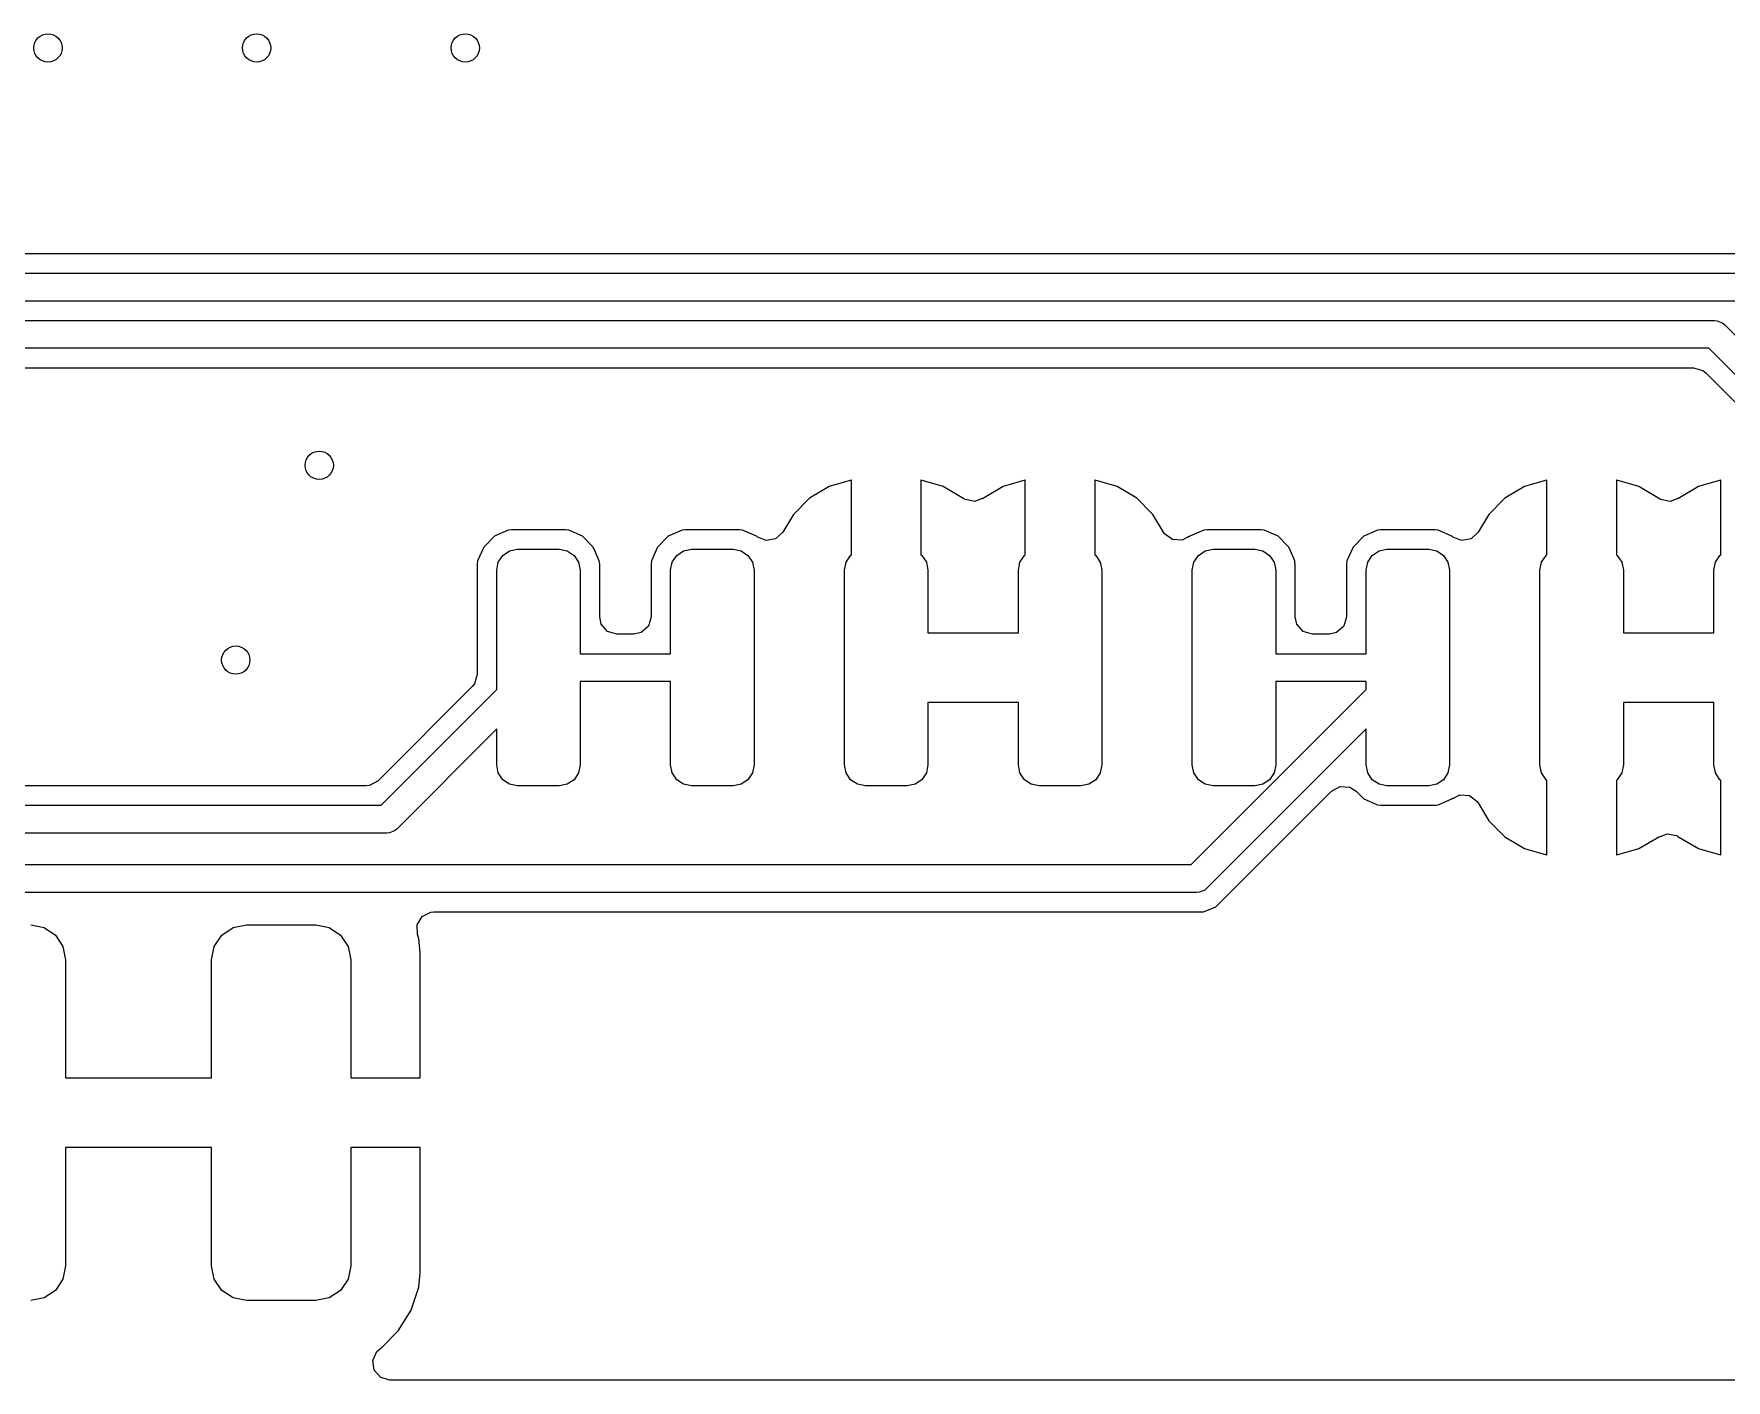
# Model space of a CAD drawing. Header units: inches. Extents: x 5.14 to 7.42, y -4.57 to -3.18.
# Drawn here: x 6.4148 to 6.8938, y -4.5657 to -4.1846 of the extents above; entities that cross this region are included whole.
import ezdxf

# ---------------------------------------------------------------- set-up
doc = ezdxf.new("R2010")
doc.units = ezdxf.units.IN
doc.header["$MEASUREMENT"] = 0
doc.layers.add('F.Cu', color=13, linetype='CONTINUOUS', true_color=0xc83434)

msp = doc.modelspace()

# ---------------------------------------------------------------- linework, layer by layer
at = {"layer": 'F.Cu', "linetype": 'CONTINUOUS'}
for p, q in [((6.92823, -4.24687), (6.30759, -4.24687)), ((6.30328, -4.25239), (6.92635, -4.25239)), ((6.92472, -4.26027), (6.30165, -4.26027)), ((6.29769, -4.26577), (6.89051, -4.26577)), ((6.89051, -4.26577), (6.89128, -4.26584)), ((6.89128, -4.26584), (6.8927, -4.26643)), ((6.8927, -4.26643), (6.8933, -4.26692)), ((6.8933, -4.26692), (6.95412, -4.32775)), ((6.88888, -4.27364), (6.29606, -4.27364)), ((6.94577, -4.33053), (6.88888, -4.27364)), ((6.29795, -4.27916), (6.88457, -4.27916)), ((6.88457, -4.27916), (6.88721, -4.27994)), ((6.88721, -4.27994), (6.88802, -4.28059)), ((6.88802, -4.28059), (6.91171, -4.30428)), ((6.63991, -4.31276), (6.63435, -4.31606)), ((6.64612, -4.31096), (6.63991, -4.31276)), ((6.63991, -4.31276), (6.63991, -4.31276)), ((6.64622, -4.31095), (6.64612, -4.31096)), ((6.64622, -4.3321), (6.64622, -4.31095)), ((6.666, -4.31096), (6.66591, -4.31095)), ((6.66591, -4.31095), (6.66591, -4.3321)), ((6.67221, -4.31276), (6.666, -4.31096)), ((6.666, -4.31096), (6.666, -4.31096)), ((6.67804, -4.31621), (6.67221, -4.31276)), ((6.67221, -4.31276), (6.67221, -4.31276)), ((6.68913, -4.31276), (6.6833, -4.31621)), ((6.69533, -4.31096), (6.68913, -4.31276)), ((6.68913, -4.31276), (6.68913, -4.31276)), ((6.69543, -4.31095), (6.69533, -4.31096)), ((6.69543, -4.3321), (6.69543, -4.31095)), ((6.71522, -4.31096), (6.71512, -4.31095)), ((6.71512, -4.31095), (6.71512, -4.3321)), ((6.72143, -4.31276), (6.71522, -4.31096)), ((6.71522, -4.31096), (6.71522, -4.31096)), ((6.72699, -4.31606), (6.72143, -4.31276)), ((6.72143, -4.31276), (6.72143, -4.31276)), ((6.83676, -4.31276), (6.8312, -4.31606)), ((6.84297, -4.31096), (6.83676, -4.31276)), ((6.83676, -4.31276), (6.83676, -4.31276)), ((6.84307, -4.31095), (6.84297, -4.31096)), ((6.84307, -4.3321), (6.84307, -4.31095)), ((6.86285, -4.31096), (6.86276, -4.31095)), ((6.86276, -4.31095), (6.86276, -4.3321)), ((6.86906, -4.31276), (6.86285, -4.31096)), ((6.86285, -4.31096), (6.86285, -4.31096)), ((6.87489, -4.31621), (6.86906, -4.31276)), ((6.86906, -4.31276), (6.86906, -4.31276)), ((6.88598, -4.31276), (6.88015, -4.31621)), ((6.89219, -4.31096), (6.88598, -4.31276)), ((6.88598, -4.31276), (6.88598, -4.31276)), ((6.89228, -4.31095), (6.89219, -4.31096)), ((6.89228, -4.3321), (6.89228, -4.31095)), ((6.63435, -4.31606), (6.62978, -4.32063)), ((6.63435, -4.31606), (6.63435, -4.31606)), ((6.6784, -4.31644), (6.67804, -4.31621)), ((6.6811, -4.31698), (6.6784, -4.31644)), ((6.68325, -4.31614), (6.6811, -4.31698)), ((6.6833, -4.31621), (6.68325, -4.31614)), ((6.73156, -4.32063), (6.72699, -4.31606)), ((6.72699, -4.31606), (6.72699, -4.31606)), ((6.8312, -4.31606), (6.82663, -4.32063)), ((6.8312, -4.31606), (6.8312, -4.31606)), ((6.87525, -4.31644), (6.87489, -4.31621)), ((6.87795, -4.31698), (6.87525, -4.31644)), ((6.8801, -4.31614), (6.87795, -4.31698)), ((6.88015, -4.31621), (6.8801, -4.31614)), ((6.54907, -4.32512), (6.54516, -4.32685)), ((6.55003, -4.32501), (6.54907, -4.32512)), ((6.54907, -4.32512), (6.54907, -4.32512)), ((6.56525, -4.32501), (6.55003, -4.32501)), ((6.55003, -4.32501), (6.55003, -4.32501)), ((6.5662, -4.32512), (6.56525, -4.32501)), ((6.57011, -4.32685), (6.5662, -4.32512)), ((6.59828, -4.32512), (6.59438, -4.32685)), ((6.59924, -4.32501), (6.59828, -4.32512)), ((6.59828, -4.32512), (6.59828, -4.32512)), ((6.61446, -4.32501), (6.59924, -4.32501)), ((6.59924, -4.32501), (6.59924, -4.32501)), ((6.61542, -4.32512), (6.61446, -4.32501)), ((6.61932, -4.32685), (6.61542, -4.32512)), ((6.62978, -4.32063), (6.62678, -4.32569)), ((6.62978, -4.32063), (6.62978, -4.32063)), ((6.73455, -4.32569), (6.73156, -4.32063)), ((6.73156, -4.32063), (6.73156, -4.32063)), ((6.74592, -4.32512), (6.74201, -4.32685)), ((6.74688, -4.32501), (6.74592, -4.32512)), ((6.74592, -4.32512), (6.74592, -4.32512)), ((6.7621, -4.32501), (6.74688, -4.32501)), ((6.74688, -4.32501), (6.74688, -4.32501)), ((6.76305, -4.32512), (6.7621, -4.32501)), ((6.76696, -4.32685), (6.76305, -4.32512)), ((6.79513, -4.32512), (6.79123, -4.32685)), ((6.79609, -4.32501), (6.79513, -4.32512)), ((6.79513, -4.32512), (6.79513, -4.32512)), ((6.81131, -4.32501), (6.79609, -4.32501)), ((6.79609, -4.32501), (6.79609, -4.32501)), ((6.81227, -4.32512), (6.81131, -4.32501)), ((6.81617, -4.32685), (6.81227, -4.32512)), ((6.82663, -4.32063), (6.82363, -4.32569)), ((6.82663, -4.32063), (6.82663, -4.32063)), ((6.54214, -4.32987), (6.54042, -4.33378)), ((6.54516, -4.32685), (6.54214, -4.32987)), ((6.54214, -4.32987), (6.54214, -4.32987)), ((6.54516, -4.32685), (6.54516, -4.32685)), ((6.57313, -4.32987), (6.57011, -4.32685)), ((6.57011, -4.32685), (6.57011, -4.32685)), ((6.57011, -4.32685), (6.57011, -4.32685)), ((6.57363, -4.33099), (6.57313, -4.32987)), ((6.59136, -4.32987), (6.58963, -4.33378)), ((6.59438, -4.32685), (6.59136, -4.32987)), ((6.59136, -4.32987), (6.59136, -4.32987)), ((6.59438, -4.32685), (6.59438, -4.32685)), ((6.61942, -4.32691), (6.61932, -4.32685)), ((6.61932, -4.32685), (6.61932, -4.32685)), ((6.61932, -4.32685), (6.61932, -4.32685)), ((6.61952, -4.32701), (6.61942, -4.32691)), ((6.61961, -4.32704), (6.61952, -4.32701)), ((6.6197, -4.3271), (6.61961, -4.32704)), ((6.61971, -4.32708), (6.6197, -4.3271)), ((6.62207, -4.32806), (6.61971, -4.32708)), ((6.62477, -4.32756), (6.62207, -4.32806)), ((6.62678, -4.32569), (6.62477, -4.32756)), ((6.73485, -4.32613), (6.73455, -4.32569)), ((6.73705, -4.32778), (6.73485, -4.32613)), ((6.73979, -4.32797), (6.73705, -4.32778)), ((6.74157, -4.327), (6.73979, -4.32797)), ((6.74164, -4.3271), (6.74157, -4.327)), ((6.74201, -4.32685), (6.74164, -4.3271)), ((6.76998, -4.32987), (6.76696, -4.32685)), ((6.76696, -4.32685), (6.76696, -4.32685)), ((6.76696, -4.32685), (6.76696, -4.32685)), ((6.77048, -4.33099), (6.76998, -4.32987)), ((6.78821, -4.32987), (6.78648, -4.33378)), ((6.79123, -4.32685), (6.78821, -4.32987)), ((6.78821, -4.32987), (6.78821, -4.32987)), ((6.79123, -4.32685), (6.79123, -4.32685)), ((6.81618, -4.32685), (6.81617, -4.32685)), ((6.81627, -4.32691), (6.81618, -4.32685)), ((6.81618, -4.32685), (6.81618, -4.32685)), ((6.81638, -4.32701), (6.81627, -4.32691)), ((6.81646, -4.32704), (6.81638, -4.32701)), ((6.81655, -4.3271), (6.81646, -4.32704)), ((6.81656, -4.32708), (6.81655, -4.3271)), ((6.81892, -4.32806), (6.81656, -4.32708)), ((6.82162, -4.32756), (6.81892, -4.32806)), ((6.82363, -4.32569), (6.82162, -4.32756)), ((6.54042, -4.33378), (6.54031, -4.33473)), ((6.54031, -4.33473), (6.54031, -4.36593)), ((6.54583, -4.33644), (6.54628, -4.33418)), ((6.54628, -4.33418), (6.54756, -4.33226)), ((6.54756, -4.33226), (6.54947, -4.33098)), ((6.54947, -4.33098), (6.55173, -4.33053)), ((6.55173, -4.33053), (6.56354, -4.33053)), ((6.56354, -4.33053), (6.5658, -4.33098)), ((6.5658, -4.33098), (6.56772, -4.33226)), ((6.56772, -4.33226), (6.569, -4.33418)), ((6.569, -4.33418), (6.56945, -4.33644)), ((6.57486, -4.33378), (6.57363, -4.33099)), ((6.57491, -4.33422), (6.57486, -4.33378)), ((6.57486, -4.33378), (6.57486, -4.33378)), ((6.57497, -4.33473), (6.57491, -4.33422)), ((6.57497, -4.33473), (6.57497, -4.33473)), ((6.58963, -4.33378), (6.58952, -4.33473)), ((6.58952, -4.33473), (6.58952, -4.34966)), ((6.59504, -4.33644), (6.59549, -4.33418)), ((6.59549, -4.33418), (6.59677, -4.33226)), ((6.59677, -4.33226), (6.59869, -4.33098)), ((6.59869, -4.33098), (6.60095, -4.33053)), ((6.60095, -4.33053), (6.61276, -4.33053)), ((6.61276, -4.33053), (6.61502, -4.33098)), ((6.61502, -4.33098), (6.61693, -4.33226)), ((6.61693, -4.33226), (6.61821, -4.33418)), ((6.61821, -4.33418), (6.61866, -4.33644)), ((6.64425, -4.33644), (6.6447, -4.33418)), ((6.6447, -4.33418), (6.64598, -4.33226)), ((6.64598, -4.33226), (6.64622, -4.3321)), ((6.66591, -4.3321), (6.66614, -4.33226)), ((6.66614, -4.33226), (6.66742, -4.33418)), ((6.66742, -4.33418), (6.66787, -4.33644)), ((6.69346, -4.33644), (6.69391, -4.33418)), ((6.69391, -4.33418), (6.69519, -4.33226)), ((6.69519, -4.33226), (6.69543, -4.3321)), ((6.71512, -4.3321), (6.71536, -4.33226)), ((6.71536, -4.33226), (6.71664, -4.33418)), ((6.71664, -4.33418), (6.71709, -4.33644)), ((6.74268, -4.33644), (6.74313, -4.33418)), ((6.74313, -4.33418), (6.74441, -4.33226)), ((6.74441, -4.33226), (6.74632, -4.33098)), ((6.74632, -4.33098), (6.74858, -4.33053)), ((6.74858, -4.33053), (6.76039, -4.33053)), ((6.76039, -4.33053), (6.76265, -4.33098)), ((6.76265, -4.33098), (6.76457, -4.33226)), ((6.76457, -4.33226), (6.76585, -4.33418)), ((6.76585, -4.33418), (6.7663, -4.33644)), ((6.77171, -4.33378), (6.77048, -4.33099)), ((6.77176, -4.33422), (6.77171, -4.33378)), ((6.77171, -4.33378), (6.77171, -4.33378)), ((6.77182, -4.33473), (6.77176, -4.33422)), ((6.77182, -4.33473), (6.77182, -4.33473)), ((6.78648, -4.33378), (6.78637, -4.33473)), ((6.78637, -4.33473), (6.78637, -4.34966)), ((6.79189, -4.33644), (6.79234, -4.33418)), ((6.79234, -4.33418), (6.79362, -4.33226)), ((6.79362, -4.33226), (6.79554, -4.33098)), ((6.79554, -4.33098), (6.7978, -4.33053)), ((6.7978, -4.33053), (6.80961, -4.33053)), ((6.80961, -4.33053), (6.81187, -4.33098)), ((6.81187, -4.33098), (6.81378, -4.33226)), ((6.81378, -4.33226), (6.81506, -4.33418)), ((6.81506, -4.33418), (6.81551, -4.33644)), ((6.8411, -4.33644), (6.84155, -4.33418)), ((6.84155, -4.33418), (6.84283, -4.33226)), ((6.84283, -4.33226), (6.84307, -4.3321)), ((6.86276, -4.3321), (6.86299, -4.33226)), ((6.86299, -4.33226), (6.86428, -4.33418)), ((6.86428, -4.33418), (6.86472, -4.33644)), ((6.89032, -4.33644), (6.89076, -4.33418)), ((6.89076, -4.33418), (6.89204, -4.33226)), ((6.89204, -4.33226), (6.89228, -4.3321)), ((6.54583, -4.37024), (6.54583, -4.33644)), ((6.56945, -4.33644), (6.56945, -4.36006)), ((6.57497, -4.34966), (6.57497, -4.33473)), ((6.57497, -4.33473), (6.57497, -4.33473)), ((6.59504, -4.36006), (6.59504, -4.33644)), ((6.61866, -4.33644), (6.61866, -4.39156)), ((6.64425, -4.39156), (6.64425, -4.33644)), ((6.66787, -4.33644), (6.66787, -4.35415)), ((6.69346, -4.35415), (6.69346, -4.33644)), ((6.71709, -4.33644), (6.71709, -4.39156)), ((6.74268, -4.39156), (6.74268, -4.33644)), ((6.7663, -4.33644), (6.7663, -4.36006)), ((6.77182, -4.34966), (6.77182, -4.33473)), ((6.77182, -4.33473), (6.77182, -4.33473)), ((6.79189, -4.36006), (6.79189, -4.33644)), ((6.81551, -4.33644), (6.81551, -4.39156)), ((6.8411, -4.39156), (6.8411, -4.33644)), ((6.86472, -4.33644), (6.86472, -4.35415)), ((6.89032, -4.35415), (6.89032, -4.33644)), ((6.57541, -4.35169), (6.57497, -4.34966)), ((6.57721, -4.35376), (6.57541, -4.35169)), ((6.57985, -4.35454), (6.57721, -4.35376)), ((6.58874, -4.3523), (6.58667, -4.3541)), ((6.58952, -4.34966), (6.58874, -4.3523)), ((6.77226, -4.35169), (6.77182, -4.34966)), ((6.77406, -4.35376), (6.77226, -4.35169)), ((6.7767, -4.35454), (6.77406, -4.35376)), ((6.7856, -4.3523), (6.78352, -4.3541)), ((6.78637, -4.34966), (6.7856, -4.3523)), ((6.58464, -4.35454), (6.57985, -4.35454)), ((6.58667, -4.3541), (6.58464, -4.35454)), ((6.66787, -4.35415), (6.69346, -4.35415)), ((6.78149, -4.35454), (6.7767, -4.35454)), ((6.78352, -4.3541), (6.78149, -4.35454)), ((6.86472, -4.35415), (6.89032, -4.35415)), ((6.56945, -4.36006), (6.59504, -4.36006)), ((6.7663, -4.36006), (6.79189, -4.36006)), ((6.54031, -4.36593), (6.53953, -4.36857)), ((6.59504, -4.36793), (6.56945, -4.36793)), ((6.56945, -4.36793), (6.56945, -4.39156)), ((6.59504, -4.39156), (6.59504, -4.36793)), ((6.79189, -4.36793), (6.7663, -4.36793)), ((6.7663, -4.36793), (6.7663, -4.39156)), ((6.79189, -4.37024), (6.79189, -4.36793)), ((6.53888, -4.36938), (6.51225, -4.39601)), ((6.51311, -4.40296), (6.54583, -4.37024)), ((6.53953, -4.36857), (6.53888, -4.36938)), ((6.74239, -4.41974), (6.79189, -4.37024)), ((6.69346, -4.37384), (6.66787, -4.37384)), ((6.66787, -4.37384), (6.66787, -4.39156)), ((6.69346, -4.39156), (6.69346, -4.37384)), ((6.89032, -4.37384), (6.86472, -4.37384)), ((6.86472, -4.37384), (6.86472, -4.39156)), ((6.89032, -4.39156), (6.89032, -4.37384)), ((6.54583, -4.38137), (6.51752, -4.40968)), ((6.54583, -4.39156), (6.54583, -4.38137)), ((6.79189, -4.38137), (6.7468, -4.42647)), ((6.79189, -4.39156), (6.79189, -4.38137)), ((6.54628, -4.39382), (6.54583, -4.39156)), ((6.56945, -4.39156), (6.569, -4.39382)), ((6.59549, -4.39382), (6.59504, -4.39156)), ((6.61866, -4.39156), (6.61821, -4.39382)), ((6.6447, -4.39382), (6.64425, -4.39156)), ((6.66787, -4.39156), (6.66742, -4.39382)), ((6.69391, -4.39382), (6.69346, -4.39156)), ((6.71709, -4.39156), (6.71664, -4.39382)), ((6.74313, -4.39382), (6.74268, -4.39156)), ((6.7663, -4.39156), (6.76585, -4.39382)), ((6.79234, -4.39382), (6.79189, -4.39156)), ((6.81551, -4.39156), (6.81506, -4.39382)), ((6.84155, -4.39382), (6.8411, -4.39156)), ((6.86472, -4.39156), (6.86428, -4.39382)), ((6.89076, -4.39382), (6.89032, -4.39156)), ((6.51225, -4.39601), (6.50983, -4.39733)), ((6.54756, -4.39573), (6.54628, -4.39382)), ((6.54947, -4.39701), (6.54756, -4.39573)), ((6.56772, -4.39573), (6.5658, -4.39701)), ((6.569, -4.39382), (6.56772, -4.39573)), ((6.59677, -4.39573), (6.59549, -4.39382)), ((6.59869, -4.39701), (6.59677, -4.39573)), ((6.61693, -4.39573), (6.61502, -4.39701)), ((6.61821, -4.39382), (6.61693, -4.39573)), ((6.64598, -4.39573), (6.6447, -4.39382)), ((6.6479, -4.39701), (6.64598, -4.39573)), ((6.66614, -4.39573), (6.66423, -4.39701)), ((6.66742, -4.39382), (6.66614, -4.39573)), ((6.69519, -4.39573), (6.69391, -4.39382)), ((6.69711, -4.39701), (6.69519, -4.39573)), ((6.71536, -4.39573), (6.71344, -4.39701)), ((6.71664, -4.39382), (6.71536, -4.39573)), ((6.74441, -4.39573), (6.74313, -4.39382)), ((6.74632, -4.39701), (6.74441, -4.39573)), ((6.76457, -4.39573), (6.76265, -4.39701)), ((6.76585, -4.39382), (6.76457, -4.39573)), ((6.79362, -4.39573), (6.79234, -4.39382)), ((6.79554, -4.39701), (6.79362, -4.39573)), ((6.81378, -4.39573), (6.81187, -4.39701)), ((6.81506, -4.39382), (6.81378, -4.39573)), ((6.84283, -4.39573), (6.84155, -4.39382)), ((6.84307, -4.39589), (6.84283, -4.39573)), ((6.84307, -4.41704), (6.84307, -4.39589)), ((6.86299, -4.39573), (6.86276, -4.39589)), ((6.86276, -4.39589), (6.86276, -4.41704)), ((6.86428, -4.39382), (6.86299, -4.39573)), ((6.89204, -4.39573), (6.89076, -4.39382)), ((6.89228, -4.39589), (6.89204, -4.39573)), ((6.89228, -4.41704), (6.89228, -4.39589)), ((6.5088, -4.39744), (6.35347, -4.39744)), ((6.50983, -4.39733), (6.5088, -4.39744)), ((6.55173, -4.39746), (6.54947, -4.39701)), ((6.56354, -4.39746), (6.55173, -4.39746)), ((6.5658, -4.39701), (6.56354, -4.39746)), ((6.60095, -4.39746), (6.59869, -4.39701)), ((6.61276, -4.39746), (6.60095, -4.39746)), ((6.61502, -4.39701), (6.61276, -4.39746)), ((6.65016, -4.39746), (6.6479, -4.39701)), ((6.66197, -4.39746), (6.65016, -4.39746)), ((6.66423, -4.39701), (6.66197, -4.39746)), ((6.69937, -4.39746), (6.69711, -4.39701)), ((6.71118, -4.39746), (6.69937, -4.39746)), ((6.71344, -4.39701), (6.71118, -4.39746)), ((6.74858, -4.39746), (6.74632, -4.39701)), ((6.76039, -4.39746), (6.74858, -4.39746)), ((6.74937, -4.4317), (6.78212, -4.39895)), ((6.76265, -4.39701), (6.76039, -4.39746)), ((6.78212, -4.39895), (6.78454, -4.39763)), ((6.78454, -4.39763), (6.78728, -4.39782)), ((6.78728, -4.39782), (6.78903, -4.39895)), ((6.78903, -4.39895), (6.79123, -4.40114)), ((6.79123, -4.40114), (6.79513, -4.40287)), ((6.7978, -4.39746), (6.79554, -4.39701)), ((6.80961, -4.39746), (6.7978, -4.39746)), ((6.81187, -4.39701), (6.80961, -4.39746)), ((6.81227, -4.40287), (6.81618, -4.40114)), ((6.81618, -4.40114), (6.81655, -4.40089)), ((6.81618, -4.40114), (6.81618, -4.40114)), ((6.81655, -4.40089), (6.81662, -4.40099)), ((6.81662, -4.40099), (6.81839, -4.40002)), ((6.81839, -4.40002), (6.82114, -4.40022)), ((6.82114, -4.40022), (6.82334, -4.40186)), ((6.17283, -4.40296), (6.51311, -4.40296)), ((6.79513, -4.40287), (6.79609, -4.40298)), ((6.79609, -4.40298), (6.81131, -4.40298)), ((6.81131, -4.40298), (6.81159, -4.40295)), ((6.81159, -4.40295), (6.81227, -4.40287)), ((6.81227, -4.40287), (6.81227, -4.40287)), ((6.81227, -4.40287), (6.81227, -4.40287)), ((6.82334, -4.40186), (6.82363, -4.40231)), ((6.82363, -4.40231), (6.82663, -4.40736)), ((6.51474, -4.41083), (6.1712, -4.41083)), ((6.5155, -4.41076), (6.51474, -4.41083)), ((6.51692, -4.41017), (6.5155, -4.41076)), ((6.51752, -4.40968), (6.51692, -4.41017)), ((6.82663, -4.40736), (6.82663, -4.40736)), ((6.82663, -4.40736), (6.8312, -4.41194)), ((6.87494, -4.41185), (6.87709, -4.41101)), ((6.87709, -4.41101), (6.87979, -4.41155)), ((6.8312, -4.41194), (6.8312, -4.41194)), ((6.8312, -4.41194), (6.83676, -4.41523)), ((6.83676, -4.41523), (6.84297, -4.41703)), ((6.86285, -4.41703), (6.86906, -4.41523)), ((6.86906, -4.41523), (6.87489, -4.41178)), ((6.87489, -4.41178), (6.87494, -4.41185)), ((6.87979, -4.41155), (6.88015, -4.41178)), ((6.88015, -4.41178), (6.88598, -4.41523)), ((6.88598, -4.41523), (6.89219, -4.41703)), ((6.16226, -4.41974), (6.74239, -4.41974)), ((6.84297, -4.41703), (6.84297, -4.41703)), ((6.84297, -4.41703), (6.84307, -4.41704)), ((6.84307, -4.41704), (6.84307, -4.41704)), ((6.86276, -4.41704), (6.86285, -4.41703)), ((6.86276, -4.41704), (6.86276, -4.41704)), ((6.89219, -4.41703), (6.89219, -4.41703)), ((6.89219, -4.41703), (6.89228, -4.41704)), ((6.89228, -4.41704), (6.89228, -4.41704)), ((6.74402, -4.42762), (6.16063, -4.42762)), ((6.74478, -4.42754), (6.74402, -4.42762)), ((6.7462, -4.42695), (6.74478, -4.42754)), ((6.7468, -4.42647), (6.7462, -4.42695)), ((6.5233, -4.43681), (6.52471, -4.43444)), ((6.52471, -4.43444), (6.52717, -4.43321)), ((6.52717, -4.43321), (6.52803, -4.43314)), ((6.52803, -4.43314), (6.7459, -4.43314)), ((6.7459, -4.43314), (6.74937, -4.4317)), ((6.7459, -4.43314), (6.7459, -4.43314)), ((6.41394, -4.43683), (6.4177, -4.43758)), ((6.4177, -4.43758), (6.4209, -4.43971)), ((6.4209, -4.43971), (6.42303, -4.44291)), ((6.46587, -4.44291), (6.468, -4.43971)), ((6.468, -4.43971), (6.47119, -4.43758)), ((6.47119, -4.43758), (6.47496, -4.43683)), ((6.47496, -4.43683), (6.49465, -4.43683)), ((6.49465, -4.43683), (6.49841, -4.43758)), ((6.49841, -4.43758), (6.50161, -4.43971)), ((6.50161, -4.43971), (6.50374, -4.44291)), ((6.52339, -4.43956), (6.5233, -4.43681)), ((6.52376, -4.44066), (6.52339, -4.43956)), ((6.42303, -4.44291), (6.42378, -4.44667)), ((6.46512, -4.44667), (6.46587, -4.44291)), ((6.50374, -4.44291), (6.50449, -4.44667)), ((6.52417, -4.4447), (6.52376, -4.44066)), ((6.52417, -4.44471), (6.52417, -4.4447)), ((6.52417, -4.48014), (6.52417, -4.44471)), ((6.52417, -4.44471), (6.52417, -4.44471)), ((6.42378, -4.44667), (6.42378, -4.48014)), ((6.46512, -4.48014), (6.46512, -4.44667)), ((6.50449, -4.44667), (6.50449, -4.48014)), ((6.42378, -4.48014), (6.44656, -4.48014)), ((6.44656, -4.48014), (6.44656, -4.48014)), ((6.44656, -4.48014), (6.46512, -4.48014)), ((6.50449, -4.48014), (6.52417, -4.48014)), ((6.44234, -4.49982), (6.42378, -4.49982)), ((6.42378, -4.49982), (6.42378, -4.53329)), ((6.46512, -4.49982), (6.44234, -4.49982)), ((6.44234, -4.49982), (6.44234, -4.49982)), ((6.46512, -4.53329), (6.46512, -4.49982)), ((6.52417, -4.49982), (6.50449, -4.49982)), ((6.50449, -4.49982), (6.50449, -4.53329)), ((6.52417, -4.53525), (6.52417, -4.49982)), ((6.42378, -4.53329), (6.42303, -4.53705)), ((6.46587, -4.53705), (6.46512, -4.53329)), ((6.50449, -4.53329), (6.50374, -4.53705)), ((6.52376, -4.5393), (6.52417, -4.53526)), ((6.52417, -4.53526), (6.52417, -4.53525)), ((6.4209, -4.54025), (6.4177, -4.54238)), ((6.42303, -4.53705), (6.4209, -4.54025)), ((6.468, -4.54025), (6.46587, -4.53705)), ((6.47119, -4.54238), (6.468, -4.54025)), ((6.50161, -4.54025), (6.49841, -4.54238)), ((6.50374, -4.53705), (6.50161, -4.54025)), ((6.52159, -4.54585), (6.52376, -4.5393)), ((6.52376, -4.5393), (6.52376, -4.5393)), ((6.4177, -4.54238), (6.41394, -4.54313)), ((6.47496, -4.54313), (6.47119, -4.54238)), ((6.49465, -4.54313), (6.47496, -4.54313)), ((6.49841, -4.54238), (6.49465, -4.54313)), ((6.51797, -4.55173), (6.52159, -4.54585)), ((6.52159, -4.54585), (6.52159, -4.54585)), ((6.51308, -4.55661), (6.51797, -4.55173)), ((6.51079, -4.56008), (6.51193, -4.55758)), ((6.51193, -4.55758), (6.51286, -4.55679)), ((6.51286, -4.55678), (6.51297, -4.55669)), ((6.51286, -4.55679), (6.51286, -4.55678)), ((6.51297, -4.55669), (6.51306, -4.55662)), ((6.51306, -4.55662), (6.51308, -4.55661)), ((6.51118, -4.56281), (6.51079, -4.56008)), ((6.51298, -4.56489), (6.51118, -4.56281)), ((6.51562, -4.56566), (6.51298, -4.56489)), ((7.04257, -4.56566), (6.51562, -4.56566))]:
    msp.add_line(p, q, dxfattribs=at)
at = {"layer": 'F.Cu'}
for centre in [(6.41882, -4.18864), (6.47787, -4.18864), (6.53693, -4.18864), (6.49559, -4.30675), (6.47197, -4.36187)]:
    msp.add_circle(centre, 0.004, dxfattribs=at)

doc.saveas('drawing.dxf')
